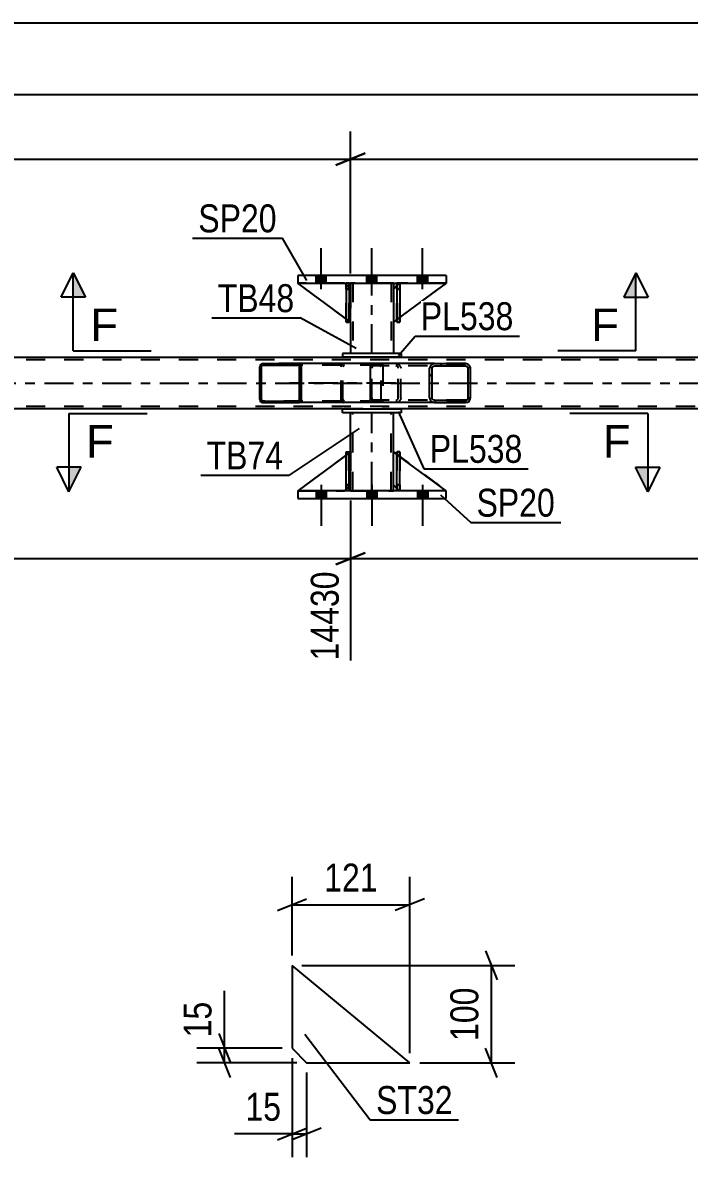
# Model space of a CAD drawing. Header units: millimetres. Extents: x 0 to 841, y 0 to 594.
# Drawn here: x 626 to 694.3, y 139.8 to 256.1 of the extents above; entities that cross this region are included whole.
import ezdxf

# ---------------------------------------------------------------- set-up
doc = ezdxf.new("R2010")
doc.units = ezdxf.units.MM
doc.linetypes.add('DXK_LINE_DOT2', pattern=[3.9198, 1.9599, -1.9599])
doc.linetypes.add('DXK_LINE_DOT3', pattern=[5.9187, 2.979, -0.9799, 0.9799, -0.9799])
doc.styles.add('Arial', font='ARIAL.TTF', dxfattribs={"height": 0.2})
doc.styles.add('Arial Narrow', font='ARIALN.TTF', dxfattribs={"height": 0.2})

# ---------------------------------------------------------------- blocks, each defined once
blk = doc.blocks.new('Bolt-103641004-3073 - 2810')
at = {"linetype": 'Continuous'}
for points in [[(657.1, 208.08), (656.06, 208.08), (656.06, 207.28), (657.1, 207.28)], [(657.1, 208.08), (656.06, 208.08), (656.06, 207.28), (657.1, 207.28)], [(657.1, 208.08), (656.06, 208.08), (656.06, 207.28), (657.1, 207.28)], [(662.3, 208.08), (661.26, 208.08), (661.26, 207.28), (662.3, 207.28)], [(662.3, 208.08), (661.26, 208.08), (661.26, 207.28), (662.3, 207.28)], [(667.5, 208.08), (666.46, 208.08), (666.46, 207.28), (667.5, 207.28)], [(667.5, 208.08), (666.46, 208.08), (666.46, 207.28), (667.5, 207.28)], [(667.5, 208.08), (666.46, 208.08), (666.46, 207.28), (667.5, 207.28)]]:
    blk.add_hatch(color=1, dxfattribs=at).paths.add_polyline_path(points)
at = {"color": 1, "linetype": 'Continuous'}
for p, q in [((656.58, 208.68), (656.58, 204.48)), ((656.58, 208.68), (656.58, 204.48)), ((656.58, 208.68), (656.58, 204.48)), ((661.78, 208.68), (661.78, 204.48)), ((661.78, 208.68), (661.78, 204.48)), ((666.98, 208.68), (666.98, 204.48)), ((666.98, 208.68), (666.98, 204.48)), ((666.98, 208.68), (666.98, 204.48)), ((656.06, 208.08), (656.06, 207.28)), ((656.06, 208.08), (656.06, 207.28)), ((656.06, 208.08), (656.06, 207.28)), ((657.1, 208.08), (657.1, 207.28)), ((657.1, 208.08), (657.1, 207.28)), ((657.1, 208.08), (657.1, 207.28)), ((661.26, 208.08), (661.26, 207.28)), ((661.26, 208.08), (661.26, 207.28)), ((662.3, 208.08), (662.3, 207.28)), ((662.3, 208.08), (662.3, 207.28)), ((666.46, 208.08), (666.46, 207.28)), ((666.46, 208.08), (666.46, 207.28)), ((666.46, 208.08), (666.46, 207.28)), ((667.5, 208.08), (667.5, 207.28)), ((667.5, 208.08), (667.5, 207.28)), ((667.5, 208.08), (667.5, 207.28))]:
    blk.add_line(p, q, dxfattribs=at)
blk = doc.blocks.new('Part-103641004-2958 - 2810')
at = {"linetype": 'Continuous'}
h = blk.add_hatch(dxfattribs=at)
h.set_pattern_fill('', scale=0.7, style=0, pattern_type=0)
h.set_pattern_definition([(45, (671.8513, 220.8232), (-1.57154, 1.57154), [])])
h.paths.add_polyline_path([(671.89, 220.64), (671.85, 220.82), (671.74, 220.98), (671.58, 221.08), (671.39, 221.12), (668.2, 221.12), (668.01, 221.08), (667.85, 220.98), (667.74, 220.82), (667.7, 220.64), (667.7, 217.6), (667.74, 217.42), (667.85, 217.26), (668.01, 217.16), (668.2, 217.12), (671.39, 217.12), (671.58, 217.16), (671.74, 217.26), (671.85, 217.42), (671.89, 217.6)])
h.paths.add_polyline_path([(671.62, 217.51), (671.56, 217.43), (671.48, 217.38), (671.39, 217.36), (668.2, 217.36), (668.11, 217.38), (668.02, 217.43), (667.97, 217.51), (667.95, 217.6), (667.95, 220.64), (667.97, 220.73), (668.02, 220.81), (668.11, 220.86), (668.2, 220.88), (671.39, 220.88), (671.48, 220.86), (671.56, 220.81), (671.62, 220.73), (671.64, 220.64), (671.64, 217.6)])
at = {"color": 2, "linetype": 'Continuous'}
for p, q in [((661.71, 220.98), (661.8, 221.08)), ((661.8, 221.08), (661.9, 221.12)), ((668.2, 221.12), (661.9, 221.12)), ((668.2, 221.12), (668.01, 221.08)), ((668.2, 221.12), (671.39, 221.12)), ((671.58, 221.08), (671.39, 221.12)), ((661.63, 220.64), (661.65, 220.82)), ((661.63, 217.6), (661.63, 220.64)), ((661.65, 220.82), (661.71, 220.98)), ((667.74, 220.82), (667.7, 220.64)), ((667.7, 217.6), (667.7, 220.64)), ((667.95, 220.64), (667.97, 220.73)), ((667.95, 217.6), (667.95, 220.64)), ((667.97, 220.73), (668.02, 220.81)), ((668.02, 220.81), (668.11, 220.86)), ((668.11, 220.86), (668.2, 220.88)), ((668.2, 220.88), (671.39, 220.88)), ((671.39, 220.88), (671.48, 220.86)), ((671.48, 220.86), (671.56, 220.81)), ((671.56, 220.81), (671.62, 220.73)), ((671.62, 220.73), (671.64, 220.64)), ((671.64, 217.6), (671.64, 220.64)), ((671.89, 220.64), (671.85, 220.82)), ((671.89, 217.6), (671.89, 220.64)), ((661.65, 217.42), (661.63, 217.6)), ((667.7, 217.6), (667.74, 217.42)), ((667.97, 217.51), (667.95, 217.6)), ((671.64, 217.6), (671.62, 217.51)), ((671.85, 217.42), (671.89, 217.6)), ((661.71, 217.26), (661.65, 217.42)), ((661.8, 217.16), (661.71, 217.26)), ((661.9, 217.12), (661.8, 217.16)), ((668.2, 217.12), (661.9, 217.12)), ((668.02, 217.43), (667.97, 217.51)), ((668.01, 217.16), (668.2, 217.12)), ((668.11, 217.38), (668.02, 217.43)), ((668.2, 217.36), (668.11, 217.38)), ((668.2, 217.36), (671.39, 217.36)), ((668.2, 217.12), (671.39, 217.12)), ((671.48, 217.38), (671.39, 217.36)), ((671.39, 217.12), (671.58, 217.16)), ((671.56, 217.43), (671.48, 217.38)), ((671.62, 217.51), (671.56, 217.43))]:
    blk.add_line(p, q, dxfattribs=at)
at = {"color": 7, "linetype": 'DXK_LINE_DOT2'}
for p, q in [((662.89, 220.88), (662.89, 221.12)), ((664.24, 221.12), (664.43, 221.08)), ((671.39, 221.12), (668.2, 221.12)), ((661.78, 220.73), (661.77, 220.64)), ((661.77, 217.6), (661.77, 220.64)), ((661.81, 220.81), (661.78, 220.73)), ((661.85, 220.86), (661.81, 220.81)), ((661.9, 220.88), (661.85, 220.86)), ((671.39, 220.88), (661.9, 220.88)), ((664.33, 220.86), (664.24, 220.88)), ((664.41, 220.81), (664.33, 220.86)), ((664.47, 220.73), (664.41, 220.81)), ((664.49, 220.64), (664.47, 220.73)), ((664.49, 217.6), (664.49, 220.64)), ((664.7, 220.82), (664.74, 220.64)), ((664.74, 217.6), (664.74, 220.64)), ((661.77, 217.6), (661.78, 217.51)), ((664.47, 217.51), (664.49, 217.6)), ((664.74, 217.6), (664.7, 217.42)), ((661.78, 217.51), (661.81, 217.43)), ((661.81, 217.43), (661.85, 217.38)), ((661.85, 217.38), (661.9, 217.36)), ((671.39, 217.36), (661.9, 217.36)), ((662.89, 217.12), (662.89, 217.36)), ((664.24, 217.36), (664.33, 217.38)), ((664.43, 217.16), (664.24, 217.12)), ((664.33, 217.38), (664.41, 217.43)), ((664.41, 217.43), (664.47, 217.51)), ((671.39, 217.12), (668.2, 217.12))]:
    blk.add_line(p, q, dxfattribs=at)
for centre, start, end in [((664.25, 220.62), 23.8494, 68.8059), ((664.25, 217.61), 291.1941, 336.1506)]:
    blk.add_arc(centre, 0.492, start, end, dxfattribs=at)
at = {"color": 2, "linetype": 'Continuous'}
for centre, start, end in [((668.19, 220.62), 111.1941, 156.1506), ((671.4, 220.62), 23.8494, 68.8059), ((668.19, 217.61), 203.8494, 248.8059), ((671.4, 217.61), 291.1941, 336.1506)]:
    blk.add_arc(centre, 0.492, start, end, dxfattribs=at)
blk = doc.blocks.new('Part-103641004-2910 - 2810')
at = {"color": 2, "linetype": 'Continuous'}
for p, q in [((659.58, 229.37), (659.58, 228.77)), ((663.98, 229.37), (663.98, 228.77)), ((659.58, 225.37), (659.58, 222.17)), ((663.98, 225.37), (663.98, 222.17))]:
    blk.add_line(p, q, dxfattribs=at)
at = {"color": 7, "linetype": 'DXK_LINE_DOT2'}
for p, q in [((663.98, 229.37), (659.58, 229.37)), ((659.82, 229.37), (659.82, 222.17)), ((663.74, 229.37), (663.74, 222.17)), ((659.58, 228.77), (659.58, 225.37)), ((663.98, 228.77), (663.98, 225.37)), ((663.98, 222.17), (659.58, 222.17))]:
    blk.add_line(p, q, dxfattribs=at)
at = {"color": 7, "linetype": 'DXK_LINE_DOT3'}
blk.add_line((661.78, 222.17), (661.78, 229.37), dxfattribs=at)
blk = doc.blocks.new('Part-103641004-2929 - 2810')
at = {"linetype": 'Continuous'}
h = blk.add_hatch(dxfattribs=at)
h.set_pattern_fill('', scale=0.7, style=0, pattern_type=0)
h.set_pattern_definition([(45, (654.5192, 220.922), (-1.57154, 1.57154), [])])
h.paths.add_polyline_path([(654.55, 220.8), (654.52, 220.92), (654.45, 221.03), (654.33, 221.1), (654.2, 221.12), (650.63, 221.12), (650.5, 221.1), (650.39, 221.03), (650.31, 220.92), (650.29, 220.8), (650.29, 217.44), (650.31, 217.32), (650.39, 217.21), (650.5, 217.14), (650.63, 217.12), (654.2, 217.12), (654.33, 217.14), (654.45, 217.21), (654.52, 217.32), (654.55, 217.44)])
h.paths.add_polyline_path([(654.36, 217.38), (654.33, 217.33), (654.27, 217.29), (654.2, 217.28), (650.63, 217.28), (650.56, 217.29), (650.51, 217.33), (650.47, 217.38), (650.46, 217.44), (650.46, 220.8), (650.47, 220.86), (650.51, 220.91), (650.56, 220.95), (650.63, 220.96), (654.2, 220.96), (654.27, 220.95), (654.33, 220.91), (654.36, 220.86), (654.37, 220.8), (654.37, 217.44)])
at = {"color": 2, "linetype": 'Continuous'}
for p, q in [((650.63, 221.12), (650.5, 221.1)), ((650.63, 221.12), (654.2, 221.12)), ((661.9, 221.12), (654.2, 221.12)), ((654.33, 221.1), (654.2, 221.12)), ((650.31, 220.92), (650.29, 220.8)), ((650.29, 217.44), (650.29, 220.8)), ((650.46, 220.8), (650.47, 220.86)), ((650.46, 217.44), (650.46, 220.8)), ((650.47, 220.86), (650.51, 220.91)), ((650.51, 220.91), (650.56, 220.95)), ((650.56, 220.95), (650.63, 220.96)), ((650.63, 220.96), (654.2, 220.96)), ((654.2, 220.96), (654.27, 220.95)), ((654.27, 220.95), (654.33, 220.91)), ((654.33, 220.91), (654.36, 220.86)), ((654.36, 220.86), (654.37, 220.8)), ((654.37, 217.44), (654.37, 220.8)), ((654.55, 220.8), (654.52, 220.92)), ((654.55, 217.44), (654.55, 220.8)), ((650.29, 217.44), (650.31, 217.32)), ((650.47, 217.38), (650.46, 217.44)), ((650.51, 217.33), (650.47, 217.38)), ((650.5, 217.14), (650.63, 217.12)), ((650.56, 217.29), (650.51, 217.33)), ((650.63, 217.28), (650.56, 217.29)), ((650.63, 217.28), (654.2, 217.28)), ((650.63, 217.12), (654.2, 217.12)), ((654.27, 217.29), (654.2, 217.28)), ((654.2, 217.12), (654.33, 217.14)), ((661.9, 217.12), (654.2, 217.12)), ((654.33, 217.33), (654.27, 217.29)), ((654.36, 217.38), (654.33, 217.33)), ((654.37, 217.44), (654.36, 217.38)), ((654.52, 217.32), (654.55, 217.44))]:
    blk.add_line(p, q, dxfattribs=at)
at = {"color": 7, "linetype": 'DXK_LINE_DOT2'}
for p, q in [((654.2, 221.12), (650.63, 221.12)), ((658.85, 221.1), (658.98, 221.12)), ((662.55, 221.12), (661.9, 221.12)), ((662.55, 221.12), (662.68, 221.1)), ((662.55, 220.96), (650.63, 220.96)), ((658.64, 220.8), (658.66, 220.92)), ((658.64, 217.44), (658.64, 220.8)), ((658.82, 220.86), (658.81, 220.8)), ((658.81, 217.44), (658.81, 220.8)), ((658.86, 220.91), (658.82, 220.86)), ((658.91, 220.95), (658.86, 220.91)), ((658.98, 220.96), (658.91, 220.95)), ((662.62, 220.95), (662.55, 220.96)), ((662.67, 220.91), (662.62, 220.95)), ((662.71, 220.86), (662.67, 220.91)), ((662.72, 220.8), (662.71, 220.86)), ((662.72, 217.44), (662.72, 220.8)), ((662.87, 220.92), (662.89, 220.8)), ((662.89, 220.8), (662.89, 217.44)), ((662.55, 217.28), (650.63, 217.28)), ((654.2, 217.12), (650.63, 217.12)), ((658.66, 217.32), (658.64, 217.44)), ((658.81, 217.44), (658.82, 217.38)), ((658.82, 217.38), (658.86, 217.33)), ((658.98, 217.12), (658.85, 217.14)), ((658.86, 217.33), (658.87, 217.32)), ((658.87, 217.32), (658.91, 217.29)), ((658.91, 217.29), (658.98, 217.28)), ((662.55, 217.12), (661.9, 217.12)), ((662.55, 217.28), (662.62, 217.29)), ((662.68, 217.14), (662.55, 217.12)), ((662.62, 217.29), (662.67, 217.33)), ((662.67, 217.33), (662.71, 217.38)), ((662.71, 217.38), (662.72, 217.44)), ((662.89, 217.44), (662.87, 217.32))]:
    blk.add_line(p, q, dxfattribs=at)
at = {"color": 7, "linetype": 'DXK_LINE_DOT3'}
blk.add_line((664.19, 219.12), (652.42, 219.12), dxfattribs=at)
at = {"color": 2, "linetype": 'Continuous'}
for centre, start, end in [((650.62, 220.79), 110.7583, 155.68), ((654.22, 220.79), 24.32, 69.2417), ((650.62, 217.45), 204.32, 249.2417), ((654.22, 217.45), 290.7583, 335.68)]:
    blk.add_arc(centre, 0.331, start, end, dxfattribs=at)
at = {"color": 7, "linetype": 'DXK_LINE_DOT2'}
for centre, start, end in [((658.97, 220.79), 110.7583, 155.68), ((662.57, 220.79), 24.32, 69.2417), ((658.97, 217.45), 204.32, 249.2417), ((662.57, 217.45), 290.7583, 335.68)]:
    blk.add_arc(centre, 0.331, start, end, dxfattribs=at)
blk = doc.blocks.new('Part-103641004-2991 - 2810')
at = {"color": 7, "linetype": 'DXK_LINE_DOT2'}
for p, q in [((664.65, 212.08), (664.33, 212.08)), ((664.33, 208.68), (664.33, 212.08)), ((664.33, 212.08), (664.33, 208.08)), ((664.65, 212.08), (664.65, 208.68)), ((664.65, 208.08), (664.65, 212.08)), ((664.65, 208.68), (664.33, 208.68)), ((664.33, 208.08), (664.33, 208.68)), ((664.65, 208.68), (664.65, 208.08)), ((664.65, 208.08), (664.33, 208.08)), ((664.65, 208.08), (664.65, 208.08))]:
    blk.add_line(p, q, dxfattribs=at)
blk = doc.blocks.new('Part-103641004-2994 - 2810')
at = {"color": 7, "linetype": 'DXK_LINE_DOT2'}
for p, q in [((664.58, 229.37), (663.98, 228.77)), ((663.98, 225.37), (669.38, 229.37)), ((669.38, 229.37), (664.58, 229.37)), ((663.98, 228.77), (663.98, 225.37))]:
    blk.add_line(p, q, dxfattribs=at)
blk = doc.blocks.new('Part-103641004-2997 - 2810')
at = {"color": 7, "linetype": 'DXK_LINE_DOT2'}
for p, q in [((664.58, 229.37), (664.33, 229.12)), ((669.38, 229.37), (664.58, 229.37)), ((664.65, 225.87), (664.33, 225.63))]:
    blk.add_line(p, q, dxfattribs=at)
at = {"color": 2, "linetype": 'Continuous'}
for p, q in [((669.38, 229.37), (664.65, 225.87)), ((664.33, 229.12), (663.98, 228.77)), ((663.98, 228.77), (663.98, 225.37)), ((664.33, 225.63), (663.98, 225.37))]:
    blk.add_line(p, q, dxfattribs=at)
blk = doc.blocks.new('Part-103641004-3000 - 2810')
at = {"color": 7, "linetype": 'DXK_LINE_DOT2'}
for p, q in [((659.58, 225.37), (654.18, 229.37)), ((654.18, 229.37), (658.98, 229.37)), ((658.98, 229.37), (659.58, 228.77)), ((659.58, 228.77), (658.98, 229.37)), ((659.58, 228.77), (659.58, 225.37)), ((659.58, 228.77), (659.58, 228.77)), ((659.58, 228.77), (659.58, 225.37))]:
    blk.add_line(p, q, dxfattribs=at)
blk = doc.blocks.new('Part-103641004-3003 - 2810')
at = {"color": 2, "linetype": 'Continuous'}
for p, q in [((659.13, 225.7), (654.18, 229.37)), ((659.13, 229.22), (658.98, 229.37)), ((659.58, 228.77), (659.45, 228.9)), ((659.58, 228.77), (659.58, 228.77)), ((659.58, 225.37), (659.58, 228.77)), ((659.45, 225.46), (659.58, 225.37)), ((659.58, 225.37), (659.58, 225.37))]:
    blk.add_line(p, q, dxfattribs=at)
at = {"color": 7, "linetype": 'DXK_LINE_DOT2'}
for p, q in [((658.98, 229.37), (654.18, 229.37)), ((658.98, 229.37), (659.58, 228.77)), ((659.45, 228.9), (659.13, 229.22)), ((659.58, 228.77), (659.58, 225.37)), ((659.45, 225.46), (659.13, 225.7))]:
    blk.add_line(p, q, dxfattribs=at)
blk = doc.blocks.new('Part-103641004-3004 - 2810')
at = {"color": 2, "linetype": 'Continuous'}
for p, q in [((659.45, 229.37), (659.13, 229.37)), ((659.13, 229.37), (659.13, 225.37)), ((659.45, 229.37), (659.45, 229.37)), ((659.45, 229.37), (659.45, 225.37)), ((659.45, 225.37), (659.13, 225.37))]:
    blk.add_line(p, q, dxfattribs=at)
at = {"color": 7, "linetype": 'DXK_LINE_DOT2'}
for p, q in [((659.13, 228.77), (659.13, 229.37)), ((659.45, 228.77), (659.45, 229.37)), ((659.45, 229.37), (659.45, 229.37)), ((659.45, 228.77), (659.13, 228.77)), ((659.13, 228.77), (659.13, 225.37)), ((659.45, 225.37), (659.45, 228.77))]:
    blk.add_line(p, q, dxfattribs=at)
blk = doc.blocks.new('Part-103641004-3005 - 2810')
at = {"color": 2, "linetype": 'Continuous'}
for p, q in [((664.65, 229.37), (664.33, 229.37)), ((664.33, 229.37), (664.33, 225.37)), ((664.65, 229.37), (664.65, 229.37)), ((664.65, 229.37), (664.65, 225.37)), ((664.65, 225.37), (664.33, 225.37))]:
    blk.add_line(p, q, dxfattribs=at)
at = {"color": 7, "linetype": 'DXK_LINE_DOT2'}
for p, q in [((664.33, 228.77), (664.33, 229.37)), ((664.65, 228.77), (664.65, 229.37)), ((664.65, 229.37), (664.65, 229.37)), ((664.65, 228.77), (664.33, 228.77)), ((664.33, 228.77), (664.33, 225.37)), ((664.65, 225.37), (664.65, 228.77))]:
    blk.add_line(p, q, dxfattribs=at)
blk = doc.blocks.new('Part-103641004-3006 - 2810')
at = {"color": 7, "linetype": 'DXK_LINE_DOT2'}
for p, q in [((659.13, 228.77), (659.13, 229.37)), ((659.13, 229.37), (659.13, 229.37)), ((659.13, 229.37), (659.13, 225.37)), ((659.45, 229.37), (659.13, 229.37)), ((659.45, 228.77), (659.45, 229.37)), ((659.45, 225.37), (659.45, 229.37)), ((659.13, 225.37), (659.13, 228.77)), ((659.13, 228.77), (659.45, 228.77)), ((659.45, 228.77), (659.45, 225.37)), ((659.13, 225.37), (659.45, 225.37))]:
    blk.add_line(p, q, dxfattribs=at)
blk = doc.blocks.new('Part-103641004-3007 - 2810')
at = {"color": 7, "linetype": 'DXK_LINE_DOT2'}
for p, q in [((664.33, 228.77), (664.33, 229.37)), ((664.33, 229.37), (664.33, 229.37)), ((664.33, 229.37), (664.33, 225.37)), ((664.65, 229.37), (664.33, 229.37)), ((664.65, 228.77), (664.65, 229.37)), ((664.65, 225.37), (664.65, 229.37)), ((664.33, 225.37), (664.33, 228.77)), ((664.33, 228.77), (664.65, 228.77)), ((664.65, 228.77), (664.65, 225.37)), ((664.33, 225.37), (664.65, 225.37))]:
    blk.add_line(p, q, dxfattribs=at)
blk = doc.blocks.new('Part-103641004-3012 - 2810')
at = {"color": 2, "linetype": 'Continuous'}
for p, q in [((659.58, 212.08), (659.58, 216.08)), ((663.98, 212.08), (663.98, 216.08)), ((659.58, 208.08), (659.58, 208.68)), ((663.98, 208.08), (663.98, 208.68))]:
    blk.add_line(p, q, dxfattribs=at)
at = {"color": 7, "linetype": 'DXK_LINE_DOT2'}
for p, q in [((663.98, 216.08), (659.58, 216.08)), ((659.82, 208.08), (659.82, 216.08)), ((663.74, 208.08), (663.74, 216.08)), ((659.58, 208.68), (659.58, 212.08)), ((663.98, 208.68), (663.98, 212.08)), ((659.58, 208.08), (663.98, 208.08))]:
    blk.add_line(p, q, dxfattribs=at)
at = {"color": 7, "linetype": 'DXK_LINE_DOT3'}
blk.add_line((661.78, 208.08), (661.78, 216.08), dxfattribs=at)
blk = doc.blocks.new('Part-103641004-3017 - 2810')
at = {"color": 2, "linetype": 'Continuous'}
for p, q in [((658.78, 216.48), (664.78, 216.48)), ((658.78, 216.08), (658.78, 216.48)), ((664.78, 216.48), (664.78, 216.08)), ((664.78, 216.08), (658.78, 216.08))]:
    blk.add_line(p, q, dxfattribs=at)
blk = doc.blocks.new('Part-103641004-3022 - 2810')
at = {"color": 2, "linetype": 'Continuous'}
for p, q in [((664.78, 222.17), (658.78, 222.17)), ((658.78, 222.17), (658.78, 221.77)), ((664.78, 221.77), (658.78, 221.77)), ((664.78, 222.17), (664.78, 221.77))]:
    blk.add_line(p, q, dxfattribs=at)
blk = doc.blocks.new('Part-103641004-3025 - 2810')
at = {"color": 2, "linetype": 'Continuous'}
for p, q in [((663.98, 208.68), (663.98, 212.08)), ((664.33, 211.82), (663.98, 212.08)), ((669.38, 208.08), (664.65, 211.58)), ((664.33, 208.33), (663.98, 208.68))]:
    blk.add_line(p, q, dxfattribs=at)
at = {"color": 7, "linetype": 'DXK_LINE_DOT2'}
for p, q in [((664.65, 211.58), (664.33, 211.82)), ((664.58, 208.08), (664.33, 208.33)), ((669.38, 208.08), (664.58, 208.08)), ((669.38, 208.08), (669.38, 208.08)), ((669.38, 208.08), (669.38, 208.08))]:
    blk.add_line(p, q, dxfattribs=at)
blk = doc.blocks.new('Part-103641004-3028 - 2810')
at = {"color": 7, "linetype": 'DXK_LINE_DOT2'}
for p, q in [((659.58, 212.08), (654.18, 208.08)), ((659.58, 208.68), (659.58, 212.08)), ((659.58, 212.08), (659.58, 208.68)), ((658.98, 208.08), (659.58, 208.68)), ((659.58, 208.68), (658.98, 208.08)), ((659.58, 208.68), (659.58, 208.68)), ((654.18, 208.08), (658.98, 208.08))]:
    blk.add_line(p, q, dxfattribs=at)
blk = doc.blocks.new('Part-103641004-3031 - 2810')
at = {"color": 2, "linetype": 'Continuous'}
for p, q in [((659.13, 211.75), (654.18, 208.08)), ((659.58, 212.08), (659.45, 211.99)), ((659.58, 208.68), (659.58, 212.08)), ((659.13, 208.23), (658.98, 208.08)), ((659.58, 208.68), (659.45, 208.55)), ((659.58, 208.68), (659.58, 208.68))]:
    blk.add_line(p, q, dxfattribs=at)
at = {"color": 7, "linetype": 'DXK_LINE_DOT2'}
for p, q in [((659.45, 211.99), (659.13, 211.75)), ((659.58, 208.68), (659.58, 212.08)), ((659.58, 208.68), (658.98, 208.08)), ((659.45, 208.55), (659.13, 208.23)), ((654.18, 208.08), (658.98, 208.08))]:
    blk.add_line(p, q, dxfattribs=at)
blk = doc.blocks.new('Part-103641004-3032 - 2810')
at = {"color": 2, "linetype": 'Continuous'}
for p, q in [((659.13, 208.08), (659.13, 212.08)), ((659.13, 212.08), (659.45, 212.08)), ((659.45, 208.08), (659.45, 212.08)), ((659.13, 208.08), (659.13, 208.08)), ((659.45, 208.08), (659.13, 208.08))]:
    blk.add_line(p, q, dxfattribs=at)
at = {"color": 7, "linetype": 'DXK_LINE_DOT2'}
for p, q in [((659.13, 212.08), (659.13, 208.68)), ((659.45, 208.68), (659.45, 212.08)), ((659.13, 208.68), (659.13, 208.08)), ((659.13, 208.68), (659.45, 208.68)), ((659.45, 208.08), (659.45, 208.68)), ((659.45, 208.08), (659.45, 208.08))]:
    blk.add_line(p, q, dxfattribs=at)
blk = doc.blocks.new('Part-103641004-3033 - 2810')
at = {"color": 2, "linetype": 'Continuous'}
for p, q in [((664.33, 208.08), (664.33, 212.08)), ((664.33, 212.08), (664.65, 212.08)), ((664.65, 208.08), (664.65, 212.08)), ((664.33, 208.08), (664.33, 208.08)), ((664.65, 208.08), (664.33, 208.08))]:
    blk.add_line(p, q, dxfattribs=at)
at = {"color": 7, "linetype": 'DXK_LINE_DOT2'}
for p, q in [((664.33, 212.08), (664.33, 208.68)), ((664.65, 208.68), (664.65, 212.08)), ((664.33, 208.68), (664.33, 208.08)), ((664.33, 208.68), (664.65, 208.68)), ((664.65, 208.08), (664.65, 208.68)), ((664.65, 208.08), (664.65, 208.08))]:
    blk.add_line(p, q, dxfattribs=at)
blk = doc.blocks.new('Part-103641004-3034 - 2810')
at = {"color": 7, "linetype": 'DXK_LINE_DOT2'}
for p, q in [((659.13, 212.08), (659.45, 212.08)), ((659.13, 208.68), (659.13, 212.08)), ((659.13, 212.08), (659.13, 208.08)), ((659.45, 212.08), (659.45, 208.68)), ((659.45, 208.08), (659.45, 211.99)), ((659.45, 208.68), (659.13, 208.68)), ((659.13, 208.08), (659.13, 208.68)), ((659.45, 208.68), (659.45, 208.08)), ((659.45, 208.08), (659.13, 208.08)), ((659.45, 208.08), (659.45, 208.08))]:
    blk.add_line(p, q, dxfattribs=at)
blk = doc.blocks.new('Part-103641004-3039 - 2810')
at = {"color": 2, "linetype": 'Continuous'}
for p, q in [((757.63, 221.76), (95.51, 221.76)), ((658.78, 216.48), (494.51, 216.48)), ((757.63, 216.48), (664.78, 216.48))]:
    blk.add_line(p, q, dxfattribs=at)
at = {"color": 7, "linetype": 'DXK_LINE_DOT2'}
for p, q in [((757.63, 221.52), (95.51, 221.52)), ((757.63, 216.72), (95.51, 216.72)), ((664.78, 216.48), (658.78, 216.48))]:
    blk.add_line(p, q, dxfattribs=at)
at = {"color": 7, "linetype": 'DXK_LINE_DOT3'}
blk.add_line((95.51, 219.12), (757.63, 219.12), dxfattribs=at)
blk = doc.blocks.new('Part-103641004-3046 - 2810')
at = {"color": 2, "linetype": 'Continuous'}
for p, q in [((669.38, 230.17), (654.18, 230.17)), ((654.18, 230.17), (654.18, 229.37)), ((654.18, 229.37), (669.38, 229.37)), ((669.38, 230.17), (669.38, 229.37))]:
    blk.add_line(p, q, dxfattribs=at)
blk = doc.blocks.new('Part-103641004-3051 - 2810')
at = {"color": 2, "linetype": 'Continuous'}
for p, q in [((669.38, 208.08), (654.18, 208.08)), ((654.18, 208.08), (654.18, 207.28)), ((654.18, 207.28), (669.38, 207.28)), ((669.38, 207.28), (669.38, 208.08))]:
    blk.add_line(p, q, dxfattribs=at)
blk = doc.blocks.new('Part-103641004-3054 - 2810')
at = {"color": 7, "linetype": 'DXK_LINE_DOT2'}
for p, q in [((663.98, 208.68), (663.98, 212.08)), ((663.98, 212.08), (669.38, 208.08)), ((664.58, 208.08), (663.98, 208.68)), ((669.38, 208.08), (664.58, 208.08))]:
    blk.add_line(p, q, dxfattribs=at)
blk = doc.blocks.new('Bolt-103641004-3074 - 2810')
at = {"linetype": 'Continuous'}
for points in [[(656.06, 229.37), (657.1, 229.37), (657.1, 230.17), (656.06, 230.17)], [(656.06, 229.37), (657.1, 229.37), (657.1, 230.17), (656.06, 230.17)], [(656.06, 229.37), (657.1, 229.37), (657.1, 230.17), (656.06, 230.17)], [(661.26, 229.37), (662.3, 229.37), (662.3, 230.17), (661.26, 230.17)], [(661.26, 229.37), (662.3, 229.37), (662.3, 230.17), (661.26, 230.17)], [(666.46, 229.37), (667.5, 229.37), (667.5, 230.17), (666.46, 230.17)], [(666.46, 229.37), (667.5, 229.37), (667.5, 230.17), (666.46, 230.17)], [(666.46, 229.37), (667.5, 229.37), (667.5, 230.17), (666.46, 230.17)]]:
    blk.add_hatch(color=1, dxfattribs=at).paths.add_polyline_path(points)
at = {"color": 1, "linetype": 'Continuous'}
for p, q in [((656.58, 228.77), (656.58, 232.97)), ((656.58, 228.77), (656.58, 232.97)), ((656.58, 228.77), (656.58, 232.97)), ((661.78, 228.77), (661.78, 232.97)), ((661.78, 228.77), (661.78, 232.97)), ((666.98, 228.77), (666.98, 232.97)), ((666.98, 228.77), (666.98, 232.97)), ((666.98, 228.77), (666.98, 232.97)), ((656.06, 229.37), (656.06, 230.17)), ((656.06, 229.37), (656.06, 230.17)), ((656.06, 229.37), (656.06, 230.17)), ((657.1, 229.37), (657.1, 230.17)), ((657.1, 229.37), (657.1, 230.17)), ((657.1, 229.37), (657.1, 230.17)), ((661.26, 229.37), (661.26, 230.17)), ((661.26, 229.37), (661.26, 230.17)), ((662.3, 229.37), (662.3, 230.17)), ((662.3, 229.37), (662.3, 230.17)), ((666.46, 229.37), (666.46, 230.17)), ((666.46, 229.37), (666.46, 230.17)), ((666.46, 229.37), (666.46, 230.17)), ((667.5, 229.37), (667.5, 230.17)), ((667.5, 229.37), (667.5, 230.17)), ((667.5, 229.37), (667.5, 230.17))]:
    blk.add_line(p, q, dxfattribs=at)
blk = doc.blocks.new('Part-103641004-2266 - 2250')
at = {"color": 2, "linetype": 'Continuous'}
for p, q in [((665.68, 149.43), (653.59, 159.43)), ((653.59, 159.43), (653.59, 150.93)), ((653.59, 150.93), (655.09, 149.43)), ((655.09, 149.43), (665.68, 149.43))]:
    blk.add_line(p, q, dxfattribs=at)
blk = doc.blocks.new('StraightDimension-103641004-3324 - 2810')
at = {"color": 7, "linetype": 'Continuous'}
blk.add_line((85.29, 248.7), (767.85, 248.7), dxfattribs=at)
blk = doc.blocks.new('StraightDimension-103641004-3298 - 2810')
at = {"color": 7, "linetype": 'Continuous'}
for p, q in [((659.58, 230.37), (659.58, 244.93)), ((767.85, 222.76), (767.85, 244.93)), ((661.08, 242.68), (658.08, 241.48)), ((659.58, 242.08), (767.85, 242.08)), ((766.35, 241.48), (769.35, 242.68))]:
    blk.add_line(p, q, dxfattribs=at)
at = {"color": 0}
blk.add_wipeout([(717.97, 242.83), (717.97, 247.03), (709.46, 247.03), (709.46, 242.83)], dxfattribs=at)
at = {"color": 3, "style": 'Arial Narrow'}
blk.add_text('3895', height=2.863, dxfattribs=at).set_placement((710.06, 243.43))
blk = doc.blocks.new('StraightDimension-103641004-3172 - 2810')
at = {"color": 7, "linetype": 'Continuous'}
for p, q in [((767.85, 215.48), (767.85, 190.69)), ((659.58, 207.08), (659.58, 190.69)), ((661.08, 201.73), (658.08, 200.53)), ((766.35, 200.53), (769.35, 201.73)), ((659.58, 201.13), (767.85, 201.13))]:
    blk.add_line(p, q, dxfattribs=at)
at = {"color": 0}
blk.add_wipeout([(717.97, 201.88), (717.97, 206.08), (709.46, 206.08), (709.46, 201.88)], dxfattribs=at)
at = {"color": 3, "style": 'Arial Narrow'}
blk.add_text('3895', height=2.863, dxfattribs=at).set_placement((710.06, 202.48))
at = {"color": 0, "linetype": 'Continuous'}
blk.add_wipeout([(767.25, 200.43), (763.05, 200.43), (763.05, 190.09), (767.25, 190.09)], dxfattribs=at)
at = {"color": 3, "linetype": 'Continuous', "style": 'Arial Narrow'}
blk.add_text('18326', height=2.863, rotation=90.0002, dxfattribs=at).set_placement((766.65, 190.69))
blk = doc.blocks.new('StraightDimension-103641004-3177 - 2810')
at = {"color": 7, "linetype": 'Continuous'}
for p, q in [((659.58, 207.08), (659.58, 190.69)), ((658.08, 200.53), (661.08, 201.73)), ((489.31, 201.13), (659.58, 201.13))]:
    blk.add_line(p, q, dxfattribs=at)
at = {"color": 0, "linetype": 'Continuous'}
blk.add_wipeout([(658.98, 200.43), (654.78, 200.43), (654.78, 190.09), (658.98, 190.09)], dxfattribs=at)
at = {"color": 3, "linetype": 'Continuous', "style": 'Arial Narrow'}
blk.add_text('14430', height=2.863, rotation=90.0002, dxfattribs=at).set_placement((658.38, 190.69))
blk = doc.blocks.new('StraightDimension-103641004-3293 - 2810')
at = {"color": 7, "linetype": 'Continuous'}
for p, q in [((659.58, 230.37), (659.58, 244.93)), ((489.31, 242.08), (659.58, 242.08)), ((658.08, 241.48), (661.08, 242.68))]:
    blk.add_line(p, q, dxfattribs=at)
blk = doc.blocks.new('StraightDimension-103641004-3303 - 2810')
at = {"color": 7, "linetype": 'Continuous'}
blk.add_line((84.65, 256.07), (768.49, 256.07), dxfattribs=at)
blk = doc.blocks.new('StraightDimension-103641004-2268 - 2250')
at = {"color": 7, "linetype": 'Continuous'}
for p, q in [((653.59, 149.93), (653.59, 139.75)), ((655.09, 148.43), (655.09, 139.75)), ((653.59, 142.15), (647.69, 142.15)), ((653.59, 142.15), (647.69, 142.15)), ((652.09, 141.55), (655.09, 142.75)), ((656.59, 142.75), (653.59, 141.55)), ((653.59, 142.15), (655.09, 142.15))]:
    blk.add_line(p, q, dxfattribs=at)
at = {"color": 0}
blk.add_wipeout([(653.07, 142.9), (653.07, 147.1), (648.21, 147.1), (648.21, 142.9)], dxfattribs=at)
at = {"color": 3, "style": 'Arial Narrow'}
blk.add_text('15', height=2.863, dxfattribs=at).set_placement((648.81, 143.5))
blk = doc.blocks.new('StraightDimension-103641004-2290 - 2250')
at = {"color": 7, "linetype": 'Continuous'}
for p, q in [((646.68, 150.93), (646.68, 156.83)), ((646.68, 150.93), (646.68, 156.83)), ((646.08, 152.43), (647.28, 149.43)), ((652.59, 150.93), (643.83, 150.93)), ((647.28, 147.93), (646.08, 150.93)), ((646.68, 149.43), (646.68, 150.93)), ((654.09, 149.43), (643.83, 149.43))]:
    blk.add_line(p, q, dxfattribs=at)
at = {"color": 0}
blk.add_wipeout([(645.93, 156.31), (641.73, 156.31), (641.73, 151.45), (645.93, 151.45)], dxfattribs=at)
at = {"color": 3, "style": 'Arial Narrow'}
blk.add_text('15', height=2.863, rotation=90.0002, dxfattribs=at).set_placement((645.33, 152.05))
blk = doc.blocks.new('StraightDimension-103641004-2280 - 2250')
at = {"color": 7, "linetype": 'Continuous'}
for p, q in [((653.59, 160.43), (653.59, 168.5)), ((665.68, 150.43), (665.68, 168.5)), ((652.09, 165.05), (655.09, 166.25)), ((653.59, 165.65), (665.68, 165.65)), ((667.18, 166.25), (664.18, 165.05))]:
    blk.add_line(p, q, dxfattribs=at)
at = {"color": 0}
blk.add_wipeout([(662.98, 166.4), (662.98, 170.6), (656.29, 170.6), (656.29, 166.4)], dxfattribs=at)
at = {"color": 3, "style": 'Arial Narrow'}
blk.add_text('121', height=2.863, dxfattribs=at).set_placement((656.89, 167))
blk = doc.blocks.new('StraightDimension-103641004-2301 - 2250')
at = {"color": 7, "linetype": 'Continuous'}
for p, q in [((673.44, 160.93), (674.64, 157.93)), ((654.59, 159.43), (676.44, 159.43)), ((674.04, 149.43), (674.04, 159.43)), ((674.64, 147.93), (673.44, 150.93)), ((666.68, 149.43), (676.44, 149.43))]:
    blk.add_line(p, q, dxfattribs=at)
at = {"color": 0}
blk.add_wipeout([(673.29, 157.77), (669.09, 157.77), (669.09, 151.08), (673.29, 151.08)], dxfattribs=at)
at = {"color": 3, "style": 'Arial Narrow'}
blk.add_text('100', height=2.863, rotation=90.0002, dxfattribs=at).set_placement((672.69, 151.68))
blk = doc.blocks.new('Mark-103641004-2906 - 2810')
at = {"color": 30, "linetype": 'Continuous'}
for p in [(645.37, 225.8), (660.17, 222.66)]:
    blk.add_line(p, (654.42, 225.8), dxfattribs=at)
at = {"color": 0}
blk.add_wipeout([(653.82, 226.4), (653.82, 229.4), (645.97, 229.4), (645.97, 226.4)], dxfattribs=at)
blk.add_wipeout([(653.82, 226.4), (653.82, 229.4), (645.97, 229.4), (645.97, 226.4)], dxfattribs=at)
at = {"color": 3, "style": 'Arial Narrow'}
blk.add_text('TB48', height=2.863, dxfattribs=at).set_placement((645.97, 226.4))
blk = doc.blocks.new('Mark-103641004-3008 - 2810')
at = {"color": 30, "linetype": 'Continuous'}
for p in [(660.47, 214.47), (644.23, 209.67)]:
    blk.add_line(p, (653.28, 209.67), dxfattribs=at)
at = {"color": 0}
blk.add_wipeout([(652.68, 210.27), (652.68, 213.27), (644.83, 213.27), (644.83, 210.27)], dxfattribs=at)
blk.add_wipeout([(652.68, 210.27), (652.68, 213.27), (644.83, 213.27), (644.83, 210.27)], dxfattribs=at)
at = {"color": 3, "style": 'Arial Narrow'}
blk.add_text('TB74', height=2.863, dxfattribs=at).set_placement((644.83, 210.27))
blk = doc.blocks.new('Mark-103641004-3013 - 2810')
at = {"color": 30, "linetype": 'Continuous'}
for p, q in [((664.46, 216.22), (667.12, 210.35)), ((667.12, 210.35), (677.82, 210.35))]:
    blk.add_line(p, q, dxfattribs=at)
at = {"color": 0}
blk.add_wipeout([(677.22, 210.95), (677.22, 213.95), (667.72, 213.95), (667.72, 210.95)], dxfattribs=at)
blk.add_wipeout([(677.22, 210.95), (677.22, 213.95), (667.72, 213.95), (667.72, 210.95)], dxfattribs=at)
at = {"color": 3, "style": 'Arial Narrow'}
blk.add_text('PL538', height=2.863, dxfattribs=at).set_placement((667.72, 210.95))
blk = doc.blocks.new('Mark-103641004-3018 - 2810')
at = {"color": 30, "linetype": 'Continuous'}
for p, q in [((664.5, 221.97), (666.2, 223.95)), ((666.2, 223.95), (676.91, 223.95))]:
    blk.add_line(p, q, dxfattribs=at)
at = {"color": 0}
blk.add_wipeout([(676.31, 224.55), (676.31, 227.55), (666.8, 227.55), (666.8, 224.55)], dxfattribs=at)
blk.add_wipeout([(676.31, 224.55), (676.31, 227.55), (666.8, 227.55), (666.8, 224.55)], dxfattribs=at)
at = {"color": 3, "style": 'Arial Narrow'}
blk.add_text('PL538', height=2.863, dxfattribs=at).set_placement((666.8, 224.55))
blk = doc.blocks.new('Mark-103641004-3042 - 2810')
at = {"color": 30, "linetype": 'Continuous'}
for p in [(643.38, 233.98), (655.12, 229.65)]:
    blk.add_line(p, (652.62, 233.98), dxfattribs=at)
at = {"color": 0}
blk.add_wipeout([(652.02, 234.58), (652.02, 237.58), (643.98, 237.58), (643.98, 234.58)], dxfattribs=at)
blk.add_wipeout([(652.02, 234.58), (652.02, 237.58), (643.98, 237.58), (643.98, 234.58)], dxfattribs=at)
at = {"color": 3, "style": 'Arial Narrow'}
blk.add_text('SP20', height=2.863, dxfattribs=at).set_placement((643.98, 234.58))
blk = doc.blocks.new('Mark-103641004-3047 - 2810')
at = {"color": 30, "linetype": 'Continuous'}
for p, q in [((668.82, 207.66), (671.91, 204.83)), ((671.91, 204.83), (681.15, 204.83))]:
    blk.add_line(p, q, dxfattribs=at)
at = {"color": 0}
blk.add_wipeout([(680.55, 205.43), (680.55, 208.43), (672.51, 208.43), (672.51, 205.43)], dxfattribs=at)
blk.add_wipeout([(680.55, 205.43), (680.55, 208.43), (672.51, 208.43), (672.51, 205.43)], dxfattribs=at)
at = {"color": 3, "style": 'Arial Narrow'}
blk.add_text('SP20', height=2.863, dxfattribs=at).set_placement((672.51, 205.43))
blk = doc.blocks.new('SectionMark-103641004-3365 - 2810')
at = {"linetype": 'Continuous'}
for points in [[(630.72, 210.49), (631.97, 210.49), (630.72, 207.99)], [(688.81, 210.49), (690.06, 210.49), (690.06, 207.99)]]:
    blk.add_hatch(color=6, dxfattribs=at).paths.add_polyline_path(points)
at = {"color": 6, "linetype": 'Continuous'}
for p, q in [((630.72, 215.99), (638.72, 215.99)), ((630.72, 215.99), (630.72, 207.99)), ((690.06, 215.99), (682.06, 215.99)), ((690.06, 215.99), (690.06, 207.99)), ((630.72, 207.99), (629.47, 210.49)), ((631.97, 210.49), (629.47, 210.49)), ((630.72, 207.99), (631.97, 210.49)), ((688.81, 210.49), (691.31, 210.49)), ((690.06, 207.99), (688.81, 210.49)), ((691.31, 210.49), (690.06, 207.99))]:
    blk.add_line(p, q, dxfattribs=at)
at = {"color": 0, "linetype": 'Continuous'}
for points in [[(635.32, 211.49), (635.32, 214.99), (632.47, 214.99), (632.47, 211.49)], [(688.31, 211.49), (688.31, 214.99), (685.46, 214.99), (685.46, 211.49)]]:
    blk.add_wipeout(points, dxfattribs=at)
at = {"color": 3, "linetype": 'Continuous', "style": 'Arial'}
for p in [(632.47, 211.49), (685.46, 211.49)]:
    blk.add_text('F', height=3.34, dxfattribs=at).set_placement(p)
blk = doc.blocks.new('SectionMark-103641004-3369 - 2810')
at = {"linetype": 'Continuous'}
for points in [[(632.41, 227.93), (631.16, 227.93), (631.16, 230.43)], [(688.86, 227.93), (687.61, 227.93), (688.86, 230.43)]]:
    blk.add_hatch(color=6, dxfattribs=at).paths.add_polyline_path(points)
at = {"color": 6, "linetype": 'Continuous'}
for p, q in [((629.91, 227.93), (631.16, 230.43)), ((631.16, 222.43), (631.16, 230.43)), ((631.16, 230.43), (632.41, 227.93)), ((688.86, 230.43), (687.61, 227.93)), ((688.86, 222.43), (688.86, 230.43)), ((688.86, 230.43), (690.11, 227.93)), ((632.41, 227.93), (629.91, 227.93)), ((687.61, 227.93), (690.11, 227.93)), ((631.16, 222.43), (639.16, 222.43)), ((688.86, 222.43), (680.86, 222.43))]:
    blk.add_line(p, q, dxfattribs=at)
at = {"color": 0, "linetype": 'Continuous'}
for points in [[(635.76, 223.43), (635.76, 226.93), (632.91, 226.93), (632.91, 223.43)], [(687.11, 223.43), (687.11, 226.93), (684.26, 226.93), (684.26, 223.43)]]:
    blk.add_wipeout(points, dxfattribs=at)
at = {"color": 3, "linetype": 'Continuous', "style": 'Arial'}
for p in [(632.91, 223.43), (684.26, 223.43)]:
    blk.add_text('F', height=3.34, dxfattribs=at).set_placement(p)
blk = doc.blocks.new('Mark-103641004-2262 - 2250')
at = {"color": 30, "linetype": 'Continuous'}
for p, q in [((654.9, 152.36), (661.61, 143.59)), ((661.61, 143.59), (670.66, 143.59))]:
    blk.add_line(p, q, dxfattribs=at)
at = {"color": 0}
blk.add_wipeout([(670.06, 144.19), (670.06, 147.19), (662.21, 147.19), (662.21, 144.19)], dxfattribs=at)
blk.add_wipeout([(670.06, 144.19), (670.06, 147.19), (662.21, 147.19), (662.21, 144.19)], dxfattribs=at)
at = {"color": 3, "style": 'Arial Narrow'}
blk.add_text('ST32', height=2.863, dxfattribs=at).set_placement((662.21, 144.19))

msp = doc.modelspace()

# ---------------------------------------------------------------- block references
for name in ['Bolt-103641004-3074 - 2810', 'Part-103641004-3046 - 2810', 'Part-103641004-3000 - 2810', 'Part-103641004-3003 - 2810', 'Part-103641004-3004 - 2810', 'Part-103641004-3006 - 2810', 'Part-103641004-2910 - 2810', 'Part-103641004-2994 - 2810', 'Part-103641004-2997 - 2810', 'Part-103641004-3005 - 2810', 'Part-103641004-3007 - 2810', 'Part-103641004-3039 - 2810', 'Part-103641004-2929 - 2810', 'Part-103641004-3022 - 2810', 'Part-103641004-2958 - 2810', 'Part-103641004-3017 - 2810', 'Part-103641004-3012 - 2810', 'Part-103641004-3028 - 2810', 'Part-103641004-3031 - 2810', 'Part-103641004-3032 - 2810', 'Part-103641004-3034 - 2810', 'Part-103641004-3025 - 2810', 'Part-103641004-3054 - 2810', 'Part-103641004-2991 - 2810', 'Part-103641004-3033 - 2810', 'Bolt-103641004-3073 - 2810', 'Part-103641004-3051 - 2810', 'Part-103641004-2266 - 2250']:
    msp.add_blockref(name, (0, 0))

# ---------------------------------------------------------------- next in the draw order: block references
for name in ['StraightDimension-103641004-3324 - 2810', 'StraightDimension-103641004-3172 - 2810', 'StraightDimension-103641004-2268 - 2250']:
    msp.add_blockref(name, (0, 0))

# ---------------------------------------------------------------- next in the draw order: block references
for name in ['StraightDimension-103641004-3298 - 2810', 'Mark-103641004-3013 - 2810', 'Mark-103641004-3008 - 2810', 'Mark-103641004-3047 - 2810', 'StraightDimension-103641004-3177 - 2810', 'StraightDimension-103641004-2290 - 2250']:
    msp.add_blockref(name, (0, 0))

# ---------------------------------------------------------------- next in the draw order: block references
for name in ['StraightDimension-103641004-3293 - 2810', 'SectionMark-103641004-3365 - 2810', 'StraightDimension-103641004-2280 - 2250']:
    msp.add_blockref(name, (0, 0))

# ---------------------------------------------------------------- next in the draw order: block references
for name in ['StraightDimension-103641004-3303 - 2810', 'StraightDimension-103641004-2301 - 2250']:
    msp.add_blockref(name, (0, 0))

# ---------------------------------------------------------------- next in the draw order: block references
for name in ['Mark-103641004-2906 - 2810', 'Mark-103641004-3018 - 2810', 'Mark-103641004-2262 - 2250']:
    msp.add_blockref(name, (0, 0))

# ---------------------------------------------------------------- next in the draw order: block references
msp.add_blockref('Mark-103641004-3042 - 2810', (0, 0))

# ---------------------------------------------------------------- next in the draw order: block references
msp.add_blockref('SectionMark-103641004-3369 - 2810', (0, 0))

doc.saveas('drawing.dxf')
